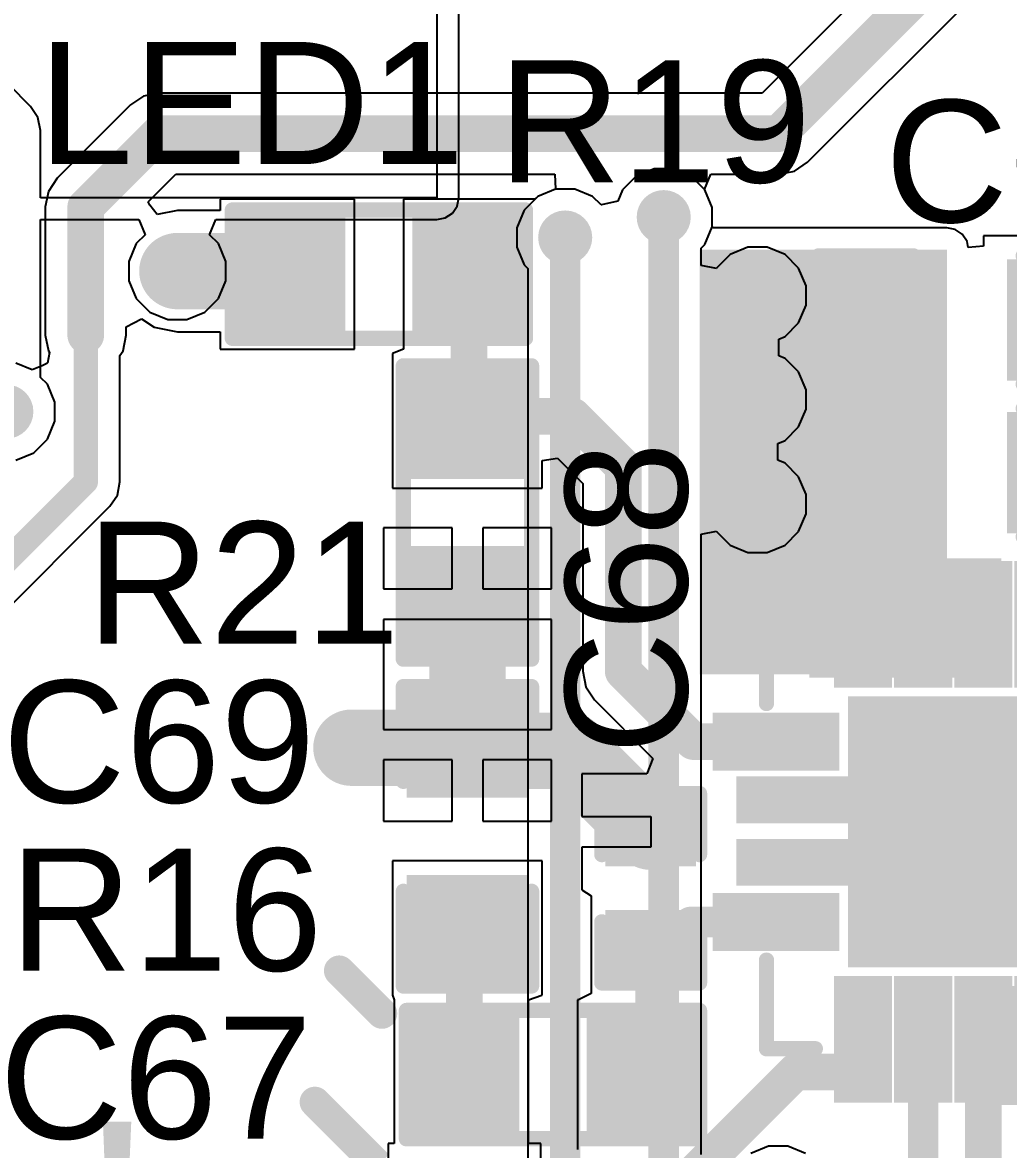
# Model space of a CAD drawing. Header units: millimetres. Extents: x -5.5 to 48.8, y -1.4 to 42.1.
# Drawn here: x 31.78 to 39.98, y 25.41 to 34.78 of the extents above; entities that cross this region are included whole.
import ezdxf

# ---------------------------------------------------------------- set-up
doc = ezdxf.new("R2010")
doc.units = ezdxf.units.MM
for name, color, linetype in [('BottomLayer', 5, 'Continuous'), ('TopLayer', 1, 'Continuous'), ('TopOverlay', 2, 'Continuous'), ('TopPaste', 8, 'Continuous'), ('TopSolder', 216, 'Continuous'), ('ViaHoleLayer', 16, 'Continuous')]:
    doc.layers.add(name, color=color, linetype=linetype)
doc.styles.add('Arial', font='', dxfattribs={"height": 0.2})
doc.styles.get('Arial').set_extended_font_data('Arial')

# ---------------------------------------------------------------- blocks, each defined once
blk = doc.blocks.new('R___0603_15')
at = {"layer": 'TopLayer'}
for points in [[(-0.381, 0.4445), (-0.381, -0.4445), (-1.143, -0.4445), (-1.143, 0.4445)], [(1.143, 0.4445), (1.143, -0.4445), (0.381, -0.4445), (0.381, 0.4445)]]:
    blk.add_hatch(color=1, dxfattribs=at).paths.add_polyline_path(points)
at = {"layer": 'TopPaste'}
for points in [[(-0.381, 0.4445), (-0.381, -0.4445), (-1.143, -0.4445), (-1.143, 0.4445)], [(1.143, 0.4445), (1.143, -0.4445), (0.381, -0.4445), (0.381, 0.4445)]]:
    blk.add_hatch(color=8, dxfattribs=at).paths.add_polyline_path(points)
at = {"layer": 'TopSolder'}
for points in [[(-0.2794, 0.5461), (-0.2794, -0.5461), (-1.2446, -0.5461), (-1.2446, 0.5461)], [(1.2446, 0.5461), (1.2446, -0.5461), (0.2794, -0.5461), (0.2794, 0.5461)]]:
    blk.add_hatch(color=216, dxfattribs=at).paths.add_polyline_path(points)
at = {"layer": 'TopOverlay', "const_width": 0.127}
for points in [[(-1.2192, 0.5334), (1.2192, 0.5334)], [(-1.2192, 0.5334), (-1.2192, -0.5334)], [(1.2192, 0.5334), (1.2192, -0.5334)], [(-1.2192, -0.5334), (1.2192, -0.5334)]]:
    blk.add_lwpolyline(points, dxfattribs=at)
at = {"layer": 'TopOverlay', "const_width": 0.0635}
for points in [[(-1.25095, 0.5334, 1), (-1.18745, 0.5334, 1)], [(-1.25095, 0.5334, 1), (-1.18745, 0.5334, 1)], [(1.18745, 0.5334, 1), (1.25095, 0.5334, 1)], [(1.18745, 0.5334, 1), (1.25095, 0.5334, 1)], [(-1.25095, -0.5334, 1), (-1.18745, -0.5334, 1)], [(-1.25095, -0.5334, 1), (-1.18745, -0.5334, 1)], [(1.18745, -0.5334, 1), (1.25095, -0.5334, 1)], [(1.18745, -0.5334, 1), (1.25095, -0.5334, 1)]]:
    blk.add_lwpolyline(points, format="xyb", close=True, dxfattribs=at)
blk = doc.blocks.new('C___0603_16')
at = {"layer": 'TopLayer'}
for points in [[(-0.381, 0.4445), (-0.381, -0.4445), (-1.143, -0.4445), (-1.143, 0.4445)], [(1.143, 0.4445), (1.143, -0.4445), (0.381, -0.4445), (0.381, 0.4445)]]:
    blk.add_hatch(color=1, dxfattribs=at).paths.add_polyline_path(points)
at = {"layer": 'TopPaste'}
for points in [[(-0.381, 0.4445), (-0.381, -0.4445), (-1.143, -0.4445), (-1.143, 0.4445)], [(1.143, 0.4445), (1.143, -0.4445), (0.381, -0.4445), (0.381, 0.4445)]]:
    blk.add_hatch(color=8, dxfattribs=at).paths.add_polyline_path(points)
at = {"layer": 'TopSolder'}
for points in [[(-0.321, 0.5045), (-0.321, -0.5045), (-1.203, -0.5045), (-1.203, 0.5045)], [(1.203, 0.5045), (1.203, -0.5045), (0.321, -0.5045), (0.321, 0.5045)]]:
    blk.add_hatch(color=216, dxfattribs=at).paths.add_polyline_path(points)
at = {"layer": 'TopOverlay', "const_width": 0.127}
for points in [[(-0.4572, 0.5334), (-1.2446, 0.5334)], [(-1.2446, 0.5334), (-1.2446, -0.5334)], [(1.2446, 0.5334), (0.4572, 0.5334)], [(1.2446, 0.5334), (1.2446, -0.5334)], [(-0.4572, -0.5334), (-1.2446, -0.5334)], [(1.2446, -0.5334), (0.4572, -0.5334)]]:
    blk.add_lwpolyline(points, dxfattribs=at)
at = {"layer": 'TopOverlay', "const_width": 0.0635}
for points in [[(-1.2764, 0.5334, 1), (-1.2128, 0.5334, 1)], [(-1.2764, 0.5334, 1), (-1.2128, 0.5334, 1)], [(-0.4889, 0.5334, 1), (-0.4254, 0.5334, 1)], [(0.4254, 0.5334, 1), (0.4889, 0.5334, 1)], [(1.2128, 0.5334, 1), (1.2764, 0.5334, 1)], [(1.2128, 0.5334, 1), (1.2764, 0.5334, 1)], [(-1.2764, -0.5334, 1), (-1.2128, -0.5334, 1)], [(-1.2764, -0.5334, 1), (-1.2128, -0.5334, 1)], [(-0.4889, -0.5334, 1), (-0.4254, -0.5334, 1)], [(0.4254, -0.5334, 1), (0.4889, -0.5334, 1)], [(1.2128, -0.5334, 1), (1.2764, -0.5334, 1)], [(1.2128, -0.5334, 1), (1.2764, -0.5334, 1)]]:
    blk.add_lwpolyline(points, format="xyb", close=True, dxfattribs=at)
blk = doc.blocks.new('C___0603_17')
at = {"layer": 'TopLayer'}
for points in [[(-0.381, 0.4445), (-0.381, -0.4445), (-1.143, -0.4445), (-1.143, 0.4445)], [(1.143, 0.4445), (1.143, -0.4445), (0.381, -0.4445), (0.381, 0.4445)]]:
    blk.add_hatch(color=1, dxfattribs=at).paths.add_polyline_path(points)
at = {"layer": 'TopPaste'}
for points in [[(-0.381, 0.4445), (-0.381, -0.4445), (-1.143, -0.4445), (-1.143, 0.4445)], [(1.143, 0.4445), (1.143, -0.4445), (0.381, -0.4445), (0.381, 0.4445)]]:
    blk.add_hatch(color=8, dxfattribs=at).paths.add_polyline_path(points)
at = {"layer": 'TopSolder'}
for points in [[(-0.321, 0.5045), (-0.321, -0.5045), (-1.203, -0.5045), (-1.203, 0.5045)], [(1.203, 0.5045), (1.203, -0.5045), (0.321, -0.5045), (0.321, 0.5045)]]:
    blk.add_hatch(color=216, dxfattribs=at).paths.add_polyline_path(points)
at = {"layer": 'TopOverlay', "const_width": 0.127}
for points in [[(-0.4572, 0.5334), (-1.2446, 0.5334)], [(-1.2446, -0.5334), (-1.2446, 0.5334)], [(1.2446, 0.5334), (0.4572, 0.5334)], [(1.2446, -0.5334), (1.2446, 0.5334)], [(-0.4572, -0.5334), (-1.2446, -0.5334)], [(1.2446, -0.5334), (0.4572, -0.5334)]]:
    blk.add_lwpolyline(points, dxfattribs=at)
at = {"layer": 'TopOverlay', "const_width": 0.0635}
for points in [[(-1.2764, 0.5334, 1), (-1.2128, 0.5334, 1)], [(-1.2764, 0.5334, 1), (-1.2128, 0.5334, 1)], [(-0.4889, 0.5334, 1), (-0.4254, 0.5334, 1)], [(0.4254, 0.5334, 1), (0.4889, 0.5334, 1)], [(1.2128, 0.5334, 1), (1.2764, 0.5334, 1)], [(1.2128, 0.5334, 1), (1.2764, 0.5334, 1)], [(-1.2764, -0.5334, 1), (-1.2128, -0.5334, 1)], [(-1.2764, -0.5334, 1), (-1.2128, -0.5334, 1)], [(-0.4889, -0.5334, 1), (-0.4254, -0.5334, 1)], [(0.4254, -0.5334, 1), (0.4889, -0.5334, 1)], [(1.2128, -0.5334, 1), (1.2764, -0.5334, 1)], [(1.2128, -0.5334, 1), (1.2764, -0.5334, 1)]]:
    blk.add_lwpolyline(points, format="xyb", close=True, dxfattribs=at)
blk = doc.blocks.new('14_VQFN__3_5X3_5___24')
at = {"layer": 'TopLayer'}
for points in [[(-0.89, 1.3), (-0.89, 2.15), (-0.61, 2.15), (-0.61, 1.3)], [(0.61, 1.3), (0.61, 2.15), (0.89, 2.15), (0.89, 1.3)], [(-0.1268, 2), (-0.1268, 1), (-0.4068, 1), (-0.4068, 2)], [(0.3939, 1.9986), (0.3939, 0.9986), (0.1139, 0.9986), (0.1139, 1.9986)], [(-2.15, 0.86), (-2.15, 1.14), (-1.3, 1.14), (-1.3, 0.86)], [(1.3, 0.86), (1.3, 1.14), (2.15, 1.14), (2.15, 0.86)], [(-1.025, -1.025), (-1.025, 1.025), (1.025, 1.025), (1.025, -1.025)], [(-2.15, 0.36), (-2.15, 0.64), (-1.3, 0.64), (-1.3, 0.36)], [(1.3, 0.36), (1.3, 0.64), (2.15, 0.64), (2.15, 0.36)], [(-2.15, -0.14), (-2.15, 0.14), (-1.3, 0.14), (-1.3, -0.14)], [(1.3, -0.14), (1.3, 0.14), (2.15, 0.14), (2.15, -0.14)], [(-2.15, -0.64), (-2.15, -0.36), (-1.3, -0.36), (-1.3, -0.64)], [(1.3, -0.64), (1.3, -0.36), (2.15, -0.36), (2.15, -0.64)], [(-2.15, -1.14), (-2.15, -0.86), (-1.3, -0.86), (-1.3, -1.14)], [(1.3, -1.14), (1.3, -0.86), (2.15, -0.86), (2.15, -1.14)], [(-0.4068, -2), (-0.4068, -1), (-0.1268, -1), (-0.1268, -2)], [(0.114, -1.9986), (0.114, -0.9986), (0.394, -0.9986), (0.394, -1.9986)], [(-0.89, -2.15), (-0.89, -1.3), (-0.61, -1.3), (-0.61, -2.15)], [(0.61, -2.15), (0.61, -1.3), (0.89, -1.3), (0.89, -2.15)]]:
    blk.add_hatch(color=1, dxfattribs=at).paths.add_polyline_path(points)
at = {"layer": 'TopPaste'}
for points in [[(-0.89, 1.3), (-0.89, 2.15), (-0.61, 2.15), (-0.61, 1.3)], [(0.61, 1.3), (0.61, 2.15), (0.89, 2.15), (0.89, 1.3)], [(-0.1268, 2), (-0.1268, 1), (-0.4068, 1), (-0.4068, 2)], [(0.3939, 1.9986), (0.3939, 0.9986), (0.1139, 0.9986), (0.1139, 1.9986)], [(-2.15, 0.86), (-2.15, 1.14), (-1.3, 1.14), (-1.3, 0.86)], [(1.3, 0.86), (1.3, 1.14), (2.15, 1.14), (2.15, 0.86)], [(-1.025, -1.025), (-1.025, 1.025), (1.025, 1.025), (1.025, -1.025)], [(-2.15, 0.36), (-2.15, 0.64), (-1.3, 0.64), (-1.3, 0.36)], [(1.3, 0.36), (1.3, 0.64), (2.15, 0.64), (2.15, 0.36)], [(-2.15, -0.14), (-2.15, 0.14), (-1.3, 0.14), (-1.3, -0.14)], [(1.3, -0.14), (1.3, 0.14), (2.15, 0.14), (2.15, -0.14)], [(-2.15, -0.64), (-2.15, -0.36), (-1.3, -0.36), (-1.3, -0.64)], [(1.3, -0.64), (1.3, -0.36), (2.15, -0.36), (2.15, -0.64)], [(-2.15, -1.14), (-2.15, -0.86), (-1.3, -0.86), (-1.3, -1.14)], [(1.3, -1.14), (1.3, -0.86), (2.15, -0.86), (2.15, -1.14)], [(-0.4068, -2), (-0.4068, -1), (-0.1268, -1), (-0.1268, -2)], [(0.114, -1.9986), (0.114, -0.9986), (0.394, -0.9986), (0.394, -1.9986)], [(-0.89, -2.15), (-0.89, -1.3), (-0.61, -1.3), (-0.61, -2.15)], [(0.61, -2.15), (0.61, -1.3), (0.89, -1.3), (0.89, -2.15)]]:
    blk.add_hatch(color=8, dxfattribs=at).paths.add_polyline_path(points)
at = {"layer": 'TopSolder'}
for points in [[(-0.9916, 1.1984), (-0.9916, 2.2516), (-0.5084, 2.2516), (-0.5084, 1.1984)], [(0.5084, 1.1984), (0.5084, 2.2516), (0.9916, 2.2516), (0.9916, 1.1984)], [(-0.0718, 2.055), (-0.0718, 0.945), (-0.4618, 0.945), (-0.4618, 2.055)], [(0.4489, 2.0536), (0.4489, 0.9436), (0.0589, 0.9436), (0.0589, 2.0536)], [(-2.2516, 0.7584), (-2.2516, 1.2416), (-1.1984, 1.2416), (-1.1984, 0.7584)], [(1.1984, 0.7584), (1.1984, 1.2416), (2.2516, 1.2416), (2.2516, 0.7584)], [(-1.1266, -1.1266), (-1.1266, 1.1266), (1.1266, 1.1266), (1.1266, -1.1266)], [(-2.2516, 0.2584), (-2.2516, 0.7416), (-1.1984, 0.7416), (-1.1984, 0.2584)], [(1.1984, 0.2584), (1.1984, 0.7416), (2.2516, 0.7416), (2.2516, 0.2584)], [(-2.2516, -0.2416), (-2.2516, 0.2416), (-1.1984, 0.2416), (-1.1984, -0.2416)], [(1.1984, -0.2416), (1.1984, 0.2416), (2.2516, 0.2416), (2.2516, -0.2416)], [(-2.2516, -0.7416), (-2.2516, -0.2584), (-1.1984, -0.2584), (-1.1984, -0.7416)], [(1.1984, -0.7416), (1.1984, -0.2584), (2.2516, -0.2584), (2.2516, -0.7416)], [(-2.2516, -1.2416), (-2.2516, -0.7584), (-1.1984, -0.7584), (-1.1984, -1.2416)], [(1.1984, -1.2416), (1.1984, -0.7584), (2.2516, -0.7584), (2.2516, -1.2416)], [(-0.4618, -2.055), (-0.4618, -0.945), (-0.0718, -0.945), (-0.0718, -2.055)], [(0.059, -2.0536), (0.059, -0.9436), (0.449, -0.9436), (0.449, -2.0536)], [(-0.9916, -2.2516), (-0.9916, -1.1984), (-0.5084, -1.1984), (-0.5084, -2.2516)], [(0.5084, -2.2516), (0.5084, -1.1984), (0.9916, -1.1984), (0.9916, -2.2516)]]:
    blk.add_hatch(color=216, dxfattribs=at).paths.add_polyline_path(points)
at = {"layer": 'TopOverlay', "const_width": 0.127}
for points in [[(-1.0922, 2.1336), (-1.2192, 2.2606)], [(-1.2192, 2.0066), (-1.2192, 2.2606)], [(-1.2192, 2.0066), (-1.0922, 2.1336)], [(-1.0668, 1.8034), (-1.8034, 1.8034)], [(-1.8034, 1.397), (-1.8034, 1.8034)], [(1.8034, 1.8034), (1.0668, 1.8034)], [(1.8034, 1.397), (1.8034, 1.8034)], [(-1.8034, -1.8034), (-1.8034, -1.397)], [(1.8034, -1.8034), (1.8034, -1.397)], [(-1.0668, -1.8034), (-1.8034, -1.8034)], [(1.8034, -1.8034), (1.0668, -1.8034)]]:
    blk.add_lwpolyline(points, dxfattribs=at)
at = {"layer": 'TopOverlay', "const_width": 0.0635}
for points in [[(-1.251, 2.2606, 1), (-1.1874, 2.2606, 1)], [(-1.251, 2.2606, 1), (-1.1874, 2.2606, 1)], [(-1.124, 2.1336, 1), (-1.0604, 2.1336, 1)], [(-1.124, 2.1336, 1), (-1.0604, 2.1336, 1)], [(-1.251, 2.0066, 1), (-1.1874, 2.0066, 1)], [(-1.251, 2.0066, 1), (-1.1874, 2.0066, 1)], [(-1.8352, 1.8034, 1), (-1.7716, 1.8034, 1)], [(-1.8352, 1.8034, 1), (-1.7716, 1.8034, 1)], [(-1.0985, 1.8034, 1), (-1.0351, 1.8034, 1)], [(1.0351, 1.8034, 1), (1.0986, 1.8034, 1)], [(1.7717, 1.8034, 1), (1.8352, 1.8034, 1)], [(1.7717, 1.8034, 1), (1.8352, 1.8034, 1)], [(-1.8352, 1.397, 1), (-1.7716, 1.397, 1)], [(1.7717, 1.397, 1), (1.8352, 1.397, 1)], [(-1.8352, -1.397, 1), (-1.7716, -1.397, 1)], [(1.7717, -1.397, 1), (1.8352, -1.397, 1)], [(-1.8352, -1.8034, 1), (-1.7716, -1.8034, 1)], [(-1.8352, -1.8034, 1), (-1.7716, -1.8034, 1)], [(-1.0985, -1.8034, 1), (-1.0351, -1.8034, 1)], [(1.0351, -1.8034, 1), (1.0986, -1.8034, 1)], [(1.7717, -1.8034, 1), (1.8352, -1.8034, 1)], [(1.7717, -1.8034, 1), (1.8352, -1.8034, 1)]]:
    blk.add_lwpolyline(points, format="xyb", close=True, dxfattribs=at)
blk = doc.blocks.new('R___0603_43')
at = {"layer": 'TopLayer'}
for points in [[(-0.381, 0.4445), (-0.381, -0.4445), (-1.143, -0.4445), (-1.143, 0.4445)], [(1.143, 0.4445), (1.143, -0.4445), (0.381, -0.4445), (0.381, 0.4445)]]:
    blk.add_hatch(color=1, dxfattribs=at).paths.add_polyline_path(points)
at = {"layer": 'TopPaste'}
for points in [[(-0.381, 0.4445), (-0.381, -0.4445), (-1.143, -0.4445), (-1.143, 0.4445)], [(1.143, 0.4445), (1.143, -0.4445), (0.381, -0.4445), (0.381, 0.4445)]]:
    blk.add_hatch(color=8, dxfattribs=at).paths.add_polyline_path(points)
at = {"layer": 'TopSolder'}
for points in [[(-0.2794, 0.5461), (-0.2794, -0.5461), (-1.2446, -0.5461), (-1.2446, 0.5461)], [(1.2446, 0.5461), (1.2446, -0.5461), (0.2794, -0.5461), (0.2794, 0.5461)]]:
    blk.add_hatch(color=216, dxfattribs=at).paths.add_polyline_path(points)
at = {"layer": 'TopOverlay', "const_width": 0.127}
for points in [[(-1.2192, 0.5334), (1.2192, 0.5334)], [(-1.2192, -0.5334), (-1.2192, 0.5334)], [(1.2192, -0.5334), (1.2192, 0.5334)], [(-1.2192, -0.5334), (1.2192, -0.5334)]]:
    blk.add_lwpolyline(points, dxfattribs=at)
at = {"layer": 'TopOverlay', "const_width": 0.0635}
for points in [[(-1.25095, 0.5334, 1), (-1.18745, 0.5334, 1)], [(-1.25095, 0.5334, 1), (-1.18745, 0.5334, 1)], [(1.18745, 0.5334, 1), (1.25095, 0.5334, 1)], [(1.18745, 0.5334, 1), (1.25095, 0.5334, 1)], [(-1.25095, -0.5334, 1), (-1.18745, -0.5334, 1)], [(-1.25095, -0.5334, 1), (-1.18745, -0.5334, 1)], [(1.18745, -0.5334, 1), (1.25095, -0.5334, 1)], [(1.18745, -0.5334, 1), (1.25095, -0.5334, 1)]]:
    blk.add_lwpolyline(points, format="xyb", close=True, dxfattribs=at)
blk = doc.blocks.new('R___0603_44')
at = {"layer": 'TopLayer'}
for points in [[(-0.381, 0.4445), (-0.381, -0.4445), (-1.143, -0.4445), (-1.143, 0.4445)], [(1.143, 0.4445), (1.143, -0.4445), (0.381, -0.4445), (0.381, 0.4445)]]:
    blk.add_hatch(color=1, dxfattribs=at).paths.add_polyline_path(points)
at = {"layer": 'TopPaste'}
for points in [[(-0.381, 0.4445), (-0.381, -0.4445), (-1.143, -0.4445), (-1.143, 0.4445)], [(1.143, 0.4445), (1.143, -0.4445), (0.381, -0.4445), (0.381, 0.4445)]]:
    blk.add_hatch(color=8, dxfattribs=at).paths.add_polyline_path(points)
at = {"layer": 'TopSolder'}
for points in [[(-0.2794, 0.5461), (-0.2794, -0.5461), (-1.2446, -0.5461), (-1.2446, 0.5461)], [(1.2446, 0.5461), (1.2446, -0.5461), (0.2794, -0.5461), (0.2794, 0.5461)]]:
    blk.add_hatch(color=216, dxfattribs=at).paths.add_polyline_path(points)
at = {"layer": 'TopOverlay', "const_width": 0.127}
for points in [[(-1.2192, 0.5334), (-1.2192, -0.5334)], [(1.2192, 0.5334), (-1.2192, 0.5334)], [(1.2192, 0.5334), (1.2192, -0.5334)], [(1.2192, -0.5334), (-1.2192, -0.5334)]]:
    blk.add_lwpolyline(points, dxfattribs=at)
at = {"layer": 'TopOverlay', "const_width": 0.0635}
for points in [[(-1.25095, 0.5334, 1), (-1.18745, 0.5334, 1)], [(-1.25095, 0.5334, 1), (-1.18745, 0.5334, 1)], [(1.18745, 0.5334, 1), (1.25095, 0.5334, 1)], [(1.18745, 0.5334, 1), (1.25095, 0.5334, 1)], [(-1.25095, -0.5334, 1), (-1.18745, -0.5334, 1)], [(-1.25095, -0.5334, 1), (-1.18745, -0.5334, 1)], [(1.18745, -0.5334, 1), (1.25095, -0.5334, 1)], [(1.18745, -0.5334, 1), (1.25095, -0.5334, 1)]]:
    blk.add_lwpolyline(points, format="xyb", close=True, dxfattribs=at)
blk = doc.blocks.new('C___0402_69')
at = {"layer": 'TopLayer'}
for points in [[(-0.6985, -0.3175), (-0.6985, 0.3175), (-0.2413, 0.3175), (-0.2413, -0.3175)], [(0.2413, -0.3175), (0.2413, 0.3175), (0.6985, 0.3175), (0.6985, -0.3175)]]:
    blk.add_hatch(color=1, dxfattribs=at).paths.add_polyline_path(points)
at = {"layer": 'TopPaste'}
for points in [[(-0.6985, -0.3175), (-0.6985, 0.3175), (-0.2413, 0.3175), (-0.2413, -0.3175)], [(0.2413, -0.3175), (0.2413, 0.3175), (0.6985, 0.3175), (0.6985, -0.3175)]]:
    blk.add_hatch(color=8, dxfattribs=at).paths.add_polyline_path(points)
at = {"layer": 'TopSolder'}
for points in [[(-0.7585, -0.3775), (-0.7585, 0.3775), (-0.1813, 0.3775), (-0.1813, -0.3775)], [(0.1813, -0.3775), (0.1813, 0.3775), (0.7585, 0.3775), (0.7585, -0.3775)]]:
    blk.add_hatch(color=216, dxfattribs=at).paths.add_polyline_path(points)
at = {"layer": 'TopOverlay', "const_width": 0.127}
for points in [[(-0.7874, -0.4064), (-0.7874, 0.4064)], [(-0.2794, 0.4064), (-0.7874, 0.4064)], [(0.7874, 0.4064), (0.2794, 0.4064)], [(0.7874, -0.4064), (0.7874, 0.4064)], [(-0.2794, -0.4064), (-0.7874, -0.4064)], [(0.7874, -0.4064), (0.2794, -0.4064)]]:
    blk.add_lwpolyline(points, dxfattribs=at)
at = {"layer": 'TopOverlay', "const_width": 0.0635}
for points in [[(-0.8191, 0.4064, 1), (-0.7556, 0.4064, 1)], [(-0.8191, 0.4064, 1), (-0.7556, 0.4064, 1)], [(-0.3111, 0.4064, 1), (-0.2477, 0.4064, 1)], [(0.2477, 0.4064, 1), (0.3111, 0.4064, 1)], [(0.7556, 0.4064, 1), (0.8191, 0.4064, 1)], [(0.7556, 0.4064, 1), (0.8191, 0.4064, 1)], [(-0.8191, -0.4064, 1), (-0.7556, -0.4064, 1)], [(-0.8191, -0.4064, 1), (-0.7556, -0.4064, 1)], [(-0.3111, -0.4064, 1), (-0.2477, -0.4064, 1)], [(0.2477, -0.4064, 1), (0.3111, -0.4064, 1)], [(0.7556, -0.4064, 1), (0.8191, -0.4064, 1)], [(0.7556, -0.4064, 1), (0.8191, -0.4064, 1)]]:
    blk.add_lwpolyline(points, format="xyb", close=True, dxfattribs=at)
blk = doc.blocks.new('C___0603_72')
at = {"layer": 'TopLayer'}
for points in [[(-0.381, 0.4445), (-0.381, -0.4445), (-1.143, -0.4445), (-1.143, 0.4445)], [(1.143, 0.4445), (1.143, -0.4445), (0.381, -0.4445), (0.381, 0.4445)]]:
    blk.add_hatch(color=1, dxfattribs=at).paths.add_polyline_path(points)
at = {"layer": 'TopPaste'}
for points in [[(-0.381, 0.4445), (-0.381, -0.4445), (-1.143, -0.4445), (-1.143, 0.4445)], [(1.143, 0.4445), (1.143, -0.4445), (0.381, -0.4445), (0.381, 0.4445)]]:
    blk.add_hatch(color=8, dxfattribs=at).paths.add_polyline_path(points)
at = {"layer": 'TopSolder'}
for points in [[(-0.321, 0.5045), (-0.321, -0.5045), (-1.203, -0.5045), (-1.203, 0.5045)], [(1.203, 0.5045), (1.203, -0.5045), (0.321, -0.5045), (0.321, 0.5045)]]:
    blk.add_hatch(color=216, dxfattribs=at).paths.add_polyline_path(points)
at = {"layer": 'TopOverlay', "const_width": 0.127}
for points in [[(-0.4572, 0.5334), (-1.2446, 0.5334)], [(-1.2446, 0.5334), (-1.2446, -0.5334)], [(1.2446, 0.5334), (0.4572, 0.5334)], [(1.2446, 0.5334), (1.2446, -0.5334)], [(-0.4572, -0.5334), (-1.2446, -0.5334)], [(1.2446, -0.5334), (0.4572, -0.5334)]]:
    blk.add_lwpolyline(points, dxfattribs=at)
at = {"layer": 'TopOverlay', "const_width": 0.0635}
for points in [[(-1.2764, 0.5334, 1), (-1.2128, 0.5334, 1)], [(-1.2764, 0.5334, 1), (-1.2128, 0.5334, 1)], [(-0.4889, 0.5334, 1), (-0.4254, 0.5334, 1)], [(0.4254, 0.5334, 1), (0.4889, 0.5334, 1)], [(1.2128, 0.5334, 1), (1.2764, 0.5334, 1)], [(1.2128, 0.5334, 1), (1.2764, 0.5334, 1)], [(-1.2764, -0.5334, 1), (-1.2128, -0.5334, 1)], [(-1.2764, -0.5334, 1), (-1.2128, -0.5334, 1)], [(-0.4889, -0.5334, 1), (-0.4254, -0.5334, 1)], [(0.4254, -0.5334, 1), (0.4889, -0.5334, 1)], [(1.2128, -0.5334, 1), (1.2764, -0.5334, 1)], [(1.2128, -0.5334, 1), (1.2764, -0.5334, 1)]]:
    blk.add_lwpolyline(points, format="xyb", close=True, dxfattribs=at)

msp = doc.modelspace()

# ---------------------------------------------------------------- hatches: boundary and pattern name
at = {"layer": 'BottomLayer'}
h = msp.add_hatch(color=5, dxfattribs=at)
edge = h.paths.add_edge_path()
edge.add_arc((37.1162, 33.164), 0.225, 0, 360)
h = msp.add_hatch(color=5, dxfattribs=at)
edge = h.paths.add_edge_path()
edge.add_arc((36.2966, 32.9946), 0.225, 0, 360)
h = msp.add_hatch(color=5, dxfattribs=at)
edge = h.paths.add_edge_path()
edge.add_arc((33.0708, 32.7152), 0.225, 0, 360)
h = msp.add_hatch(color=5, dxfattribs=at)
edge = h.paths.add_edge_path()
edge.add_arc((37.8968, 32.512), 0.225, 0, 360)
h = msp.add_hatch(color=5, dxfattribs=at)
edge = h.paths.add_edge_path()
edge.add_arc((37.8968, 31.6484), 0.225, 0, 360)
h = msp.add_hatch(color=5, dxfattribs=at)
edge = h.paths.add_edge_path()
edge.add_arc((31.6484, 31.5468), 0.225, 0, 360)
h = msp.add_hatch(color=5, dxfattribs=at)
edge = h.paths.add_edge_path()
edge.add_arc((37.8968, 30.778), 0.225, 0, 360)
h = msp.add_hatch(color=5, dxfattribs=at)
edge = h.paths.add_edge_path()
edge.add_arc((34.5186, 28.7528), 0.225, 0, 360)
h = msp.add_hatch(color=5, dxfattribs=at)
edge = h.paths.add_edge_path()
edge.add_arc((39.3192, 28.7528), 0.225, 0, 360)
h = msp.add_hatch(color=5, dxfattribs=at)
edge = h.paths.add_edge_path()
edge.add_arc((39.3192, 27.5082), 0.225, 0, 360)
at = {"layer": 'TopLayer'}
h = msp.add_hatch(color=1, dxfattribs=at)
edge = h.paths.add_edge_path()
edge.add_arc((37.1162, 33.164), 0.225, 0, 360)
h = msp.add_hatch(color=1, dxfattribs=at)
edge = h.paths.add_edge_path()
edge.add_arc((36.2966, 32.9946), 0.225, 0, 360)
h = msp.add_hatch(color=1, dxfattribs=at)
edge = h.paths.add_edge_path()
edge.add_arc((33.0708, 32.7152), 0.225, 0, 360)
for points in [[(37.4142, 29.3624), (39.4716, 29.3624), (39.4716, 32.893), (37.4142, 32.893)], [(39.9244, 30.3262), (38.3286, 30.3262), (38.3286, 29.3356), (39.9244, 29.3356)], [(39.624, 25.781), (40.4012, 25.781), (40.4012, 26.7716), (39.624, 26.7716)]]:
    msp.add_hatch(color=1, dxfattribs=at).paths.add_polyline_path(points)
h = msp.add_hatch(color=1, dxfattribs=at)
edge = h.paths.add_edge_path()
edge.add_arc((37.8968, 32.512), 0.225, 0, 360)
h = msp.add_hatch(color=1, dxfattribs=at)
edge = h.paths.add_edge_path()
edge.add_arc((37.8968, 31.6484), 0.225, 0, 360)
h = msp.add_hatch(color=1, dxfattribs=at)
edge = h.paths.add_edge_path()
edge.add_arc((31.6484, 31.5468), 0.225, 0, 360)
h = msp.add_hatch(color=1, dxfattribs=at)
edge = h.paths.add_edge_path()
edge.add_arc((37.8968, 30.778), 0.225, 0, 360)
h = msp.add_hatch(color=1, dxfattribs=at)
edge = h.paths.add_edge_path()
edge.add_arc((34.5186, 28.7528), 0.225, 0, 360)
h = msp.add_hatch(color=1, dxfattribs=at)
edge = h.paths.add_edge_path()
edge.add_arc((39.3192, 28.7528), 0.225, 0, 360)
h = msp.add_hatch(color=1, dxfattribs=at)
edge = h.paths.add_edge_path()
edge.add_arc((39.3192, 27.5082), 0.225, 0, 360)
at = {"layer": 'ViaHoleLayer'}
h = msp.add_hatch(color=16, dxfattribs=at)
edge = h.paths.add_edge_path()
edge.add_arc((37.1162, 33.164), 0.1, 0, 360)
h = msp.add_hatch(color=16, dxfattribs=at)
edge = h.paths.add_edge_path()
edge.add_arc((36.2966, 32.9946), 0.1, 0, 360)
h = msp.add_hatch(color=16, dxfattribs=at)
edge = h.paths.add_edge_path()
edge.add_arc((33.0708, 32.7152), 0.1, 0, 360)
h = msp.add_hatch(color=16, dxfattribs=at)
edge = h.paths.add_edge_path()
edge.add_arc((37.8968, 32.512), 0.1, 0, 360)
h = msp.add_hatch(color=16, dxfattribs=at)
edge = h.paths.add_edge_path()
edge.add_arc((37.8968, 31.6484), 0.1, 0, 360)
h = msp.add_hatch(color=16, dxfattribs=at)
edge = h.paths.add_edge_path()
edge.add_arc((37.8968, 30.778), 0.1, 0, 360)
h = msp.add_hatch(color=16, dxfattribs=at)
edge = h.paths.add_edge_path()
edge.add_arc((34.5186, 28.7528), 0.1, 0, 360)
h = msp.add_hatch(color=16, dxfattribs=at)
edge = h.paths.add_edge_path()
edge.add_arc((39.3192, 28.7528), 0.1, 0, 360)
h = msp.add_hatch(color=16, dxfattribs=at)
edge = h.paths.add_edge_path()
edge.add_arc((39.3192, 27.5082), 0.1, 0, 360)

# ---------------------------------------------------------------- linework, layer by layer
at = {"layer": 'BottomLayer'}
for p, q in [((35.2298, 37.1856), (35.2298, 33.3248)), ((35.4111, 33.3248), (35.4111, 37.1856)), ((31.8498, 34.085), (31.672, 34.2628)), ((31.9116, 33.9926), (31.8498, 34.085)), ((31.8498, 34.085), (31.8498, 34.085)), ((31.9333, 33.8836), (31.9116, 33.9926)), ((31.9333, 33.3248), (31.9333, 33.8836)), ((31.9333, 33.8836), (31.9333, 33.8836)), ((37.036, 33.5668), (36.888, 33.5054)), ((37.1963, 33.5668), (37.036, 33.5668)), ((37.3443, 33.5054), (37.1963, 33.5668)), ((36.888, 33.5054), (36.7747, 33.3921)), ((37.4576, 33.3921), (37.3443, 33.5054)), ((36.2165, 33.3974), (36.0684, 33.3361)), ((36.3767, 33.3974), (36.2165, 33.3974)), ((36.5248, 33.3361), (36.3767, 33.3974)), ((36.7747, 33.3921), (36.7348, 33.2959)), ((37.5189, 33.2441), (37.4576, 33.3921)), ((35.2298, 33.3248), (31.9333, 33.3248)), ((35.3973, 33.2554), (35.4111, 33.3248)), ((36.0684, 33.3361), (35.9551, 33.2228)), ((36.5953, 33.2656), (36.5248, 33.3361)), ((36.5975, 33.2652), (36.5953, 33.2656)), ((36.7348, 33.2959), (36.5975, 33.2652)), ((35.2992, 33.1573), (35.358, 33.1966)), ((35.358, 33.1966), (35.3973, 33.2554)), ((35.9551, 33.2228), (35.8938, 33.0747)), ((37.5189, 33.0838), (37.5189, 33.2441)), ((31.9333, 31.8316), (31.9333, 33.1435)), ((31.9333, 33.1435), (32.7499, 33.1435)), ((32.7499, 33.1435), (32.8025, 33.0165)), ((33.3391, 33.0165), (33.3917, 33.1435)), ((33.3917, 33.1435), (35.2298, 33.1435)), ((35.2298, 33.1435), (35.2992, 33.1573)), ((35.8938, 33.0747), (35.8938, 32.9145)), ((37.4576, 32.9358), (37.5189, 33.0838)), ((32.8025, 33.0165), (32.7293, 32.9434)), ((33.4123, 32.9434), (33.3391, 33.0165)), ((32.7293, 32.9434), (32.668, 32.7953)), ((33.4736, 32.7953), (33.4123, 32.9434)), ((35.8938, 32.9145), (35.9551, 32.7664)), ((37.4269, 32.9051), (37.4576, 32.9358)), ((37.4269, 32.762), (37.4269, 32.9051)), ((37.8167, 32.9148), (37.6686, 32.8535)), ((37.9769, 32.9148), (37.8167, 32.9148)), ((38.125, 32.8535), (37.9769, 32.9148)), ((32.668, 32.7953), (32.668, 32.6351)), ((33.4736, 32.6351), (33.4736, 32.7953)), ((37.6686, 32.8535), (37.5553, 32.7402)), ((38.2383, 32.7402), (38.125, 32.8535)), ((35.9551, 32.7664), (35.9858, 32.7357)), ((35.9858, 32.7357), (35.9858, 25.146)), ((37.5539, 32.7368), (37.4269, 32.762)), ((37.5553, 32.7402), (37.5539, 32.7368)), ((38.2996, 32.5921), (38.2383, 32.7402)), ((32.668, 32.6351), (32.7293, 32.487)), ((33.4123, 32.487), (33.4736, 32.6351)), ((38.2996, 32.4319), (38.2996, 32.5921)), ((32.7293, 32.487), (32.8426, 32.3737)), ((33.299, 32.3737), (33.4123, 32.487)), ((38.2383, 32.2838), (38.2996, 32.4319)), ((32.8426, 32.3737), (32.9907, 32.3124)), ((33.1509, 32.3124), (33.299, 32.3737)), ((32.9907, 32.3124), (33.1509, 32.3124)), ((38.125, 32.1705), (38.2383, 32.2838)), ((38.0728, 32.1489), (38.125, 32.1705)), ((38.0728, 32.0115), (38.0728, 32.1489)), ((38.125, 31.9899), (38.0728, 32.0115)), ((38.2383, 31.8766), (38.125, 31.9899)), ((38.2996, 31.7285), (38.2383, 31.8766)), ((31.9899, 31.775), (31.9333, 31.8316)), ((32.0512, 31.6269), (31.9899, 31.775)), ((38.2996, 31.5683), (38.2996, 31.7285)), ((32.0512, 31.4667), (32.0512, 31.6269)), ((38.2383, 31.4202), (38.2996, 31.5683)), ((31.9899, 31.3186), (32.0512, 31.4667)), ((38.125, 31.3069), (38.2383, 31.4202)), ((31.8766, 31.2053), (31.9899, 31.3186)), ((38.0646, 31.2819), (38.125, 31.3069)), ((31.7285, 31.144), (31.8766, 31.2053)), ((38.0646, 31.1445), (38.0646, 31.2819)), ((38.125, 31.1195), (38.0646, 31.1445)), ((38.2383, 31.0062), (38.125, 31.1195)), ((38.2996, 30.8581), (38.2383, 31.0062)), ((38.2996, 30.6979), (38.2996, 30.8581)), ((38.2383, 30.5498), (38.2996, 30.6979)), ((37.4269, 30.528), (37.5539, 30.5532)), ((37.5539, 30.5532), (37.5553, 30.5498)), ((37.5553, 30.5498), (37.6686, 30.4365)), ((38.125, 30.4365), (38.2383, 30.5498)), ((37.4269, 25.3696), (37.4269, 30.528)), ((37.6686, 30.4365), (37.8167, 30.3752)), ((37.8167, 30.3752), (37.9769, 30.3752)), ((37.9769, 30.3752), (38.125, 30.4365)), ((37.9877, 25.4412), (37.8396, 25.3799)), ((38.1479, 25.4412), (37.9877, 25.4412)), ((38.296, 25.3799), (38.1479, 25.4412))]:
    msp.add_line(p, q, dxfattribs=at)
at = {"layer": 'BottomLayer', "const_width": 0.254}
for points in [[(37.1162, 25.2408), (37.1162, 33.164)], [(36.2966, 25.146), (36.2966, 32.9946)]]:
    msp.add_lwpolyline(points, dxfattribs=at)
at = {"layer": 'BottomLayer', "const_width": 0.127}
for points in [[(37.0527, 33.164, 1), (37.1797, 33.164, 1)], [(36.2331, 32.9946, 1), (36.3601, 32.9946, 1)]]:
    msp.add_lwpolyline(points, format="xyb", close=True, dxfattribs=at)
at = {"layer": 'TopLayer'}
for p, q in [((39.251, 35.5108), (37.9351, 34.1949)), ((38.3127, 33.6201), (39.8258, 35.1332)), ((32.7896, 34.1692), (32.6803, 34.0963)), ((32.9184, 34.1949), (32.7896, 34.1692)), ((37.9351, 34.1949), (32.9184, 34.1949)), ((32.6803, 34.0963), (32.0707, 33.4867)), ((38.0746, 33.5215), (38.2034, 33.5472)), ((38.2034, 33.5472), (38.3127, 33.6201)), ((32.0707, 33.4867), (31.9978, 33.3774)), ((32.8278, 33.2915), (33.0579, 33.5215)), ((33.0579, 33.5215), (36.2096, 33.5215)), ((36.2096, 33.5215), (36.2165, 33.3974)), ((37.4552, 33.3945), (37.5078, 33.5215)), ((37.5078, 33.5215), (38.0746, 33.5215)), ((31.9978, 33.3774), (31.9721, 33.2486)), ((36.2165, 33.3974), (36.0684, 33.3361)), ((37.4576, 33.3921), (37.4552, 33.3945)), ((37.5189, 33.2441), (37.4576, 33.3921)), ((32.8406, 33.2633), (32.8278, 33.2915)), ((32.9027, 33.1868), (32.8406, 33.2633)), ((34.544, 33.3121), (33.4264, 33.3121)), ((33.4264, 33.3121), (33.4264, 33.2202)), ((34.544, 32.0675), (34.544, 33.3121)), ((36.0445, 33.3121), (34.9504, 33.3121)), ((34.9504, 33.3121), (34.9504, 32.0675)), ((36.0684, 33.3361), (36.0445, 33.3121)), ((31.9721, 33.2486), (31.9721, 32.1818)), ((33.0708, 33.2202), (32.9027, 33.1868)), ((33.4264, 33.2202), (33.0708, 33.2202)), ((37.5189, 33.0838), (37.5189, 33.2441)), ((37.5253, 33.0743), (37.5189, 33.0838)), ((39.4716, 33.0743), (37.5253, 33.0743)), ((39.541, 33.0605), (39.4716, 33.0743)), ((39.5998, 33.0212), (39.541, 33.0605)), ((39.6391, 32.9624), (39.5998, 33.0212)), ((40.2844, 33.0073), (39.7764, 33.0073)), ((39.7764, 33.0073), (39.7764, 32.923)), ((39.6494, 32.9105), (39.6391, 32.9624)), ((39.7764, 32.923), (39.6494, 32.9105)), ((32.6455, 32.251), (32.7725, 32.3188)), ((32.6455, 32.1818), (32.6455, 32.251)), ((32.7725, 32.3188), (32.8775, 32.2486)), ((32.8775, 32.2486), (33.0708, 32.2102)), ((31.9721, 32.1818), (31.9978, 32.053)), ((32.6198, 32.053), (32.6455, 32.1818)), ((33.0708, 32.2102), (33.4264, 32.2102)), ((33.4264, 32.2102), (33.4264, 32.0675)), ((31.9978, 32.053), (32.0079, 32.0379)), ((32.5937, 32.0138), (32.6198, 32.053)), ((33.4264, 32.0675), (34.544, 32.0675)), ((34.9504, 32.0675), (34.8615, 32.0294)), ((31.8618, 31.8944), (31.7285, 31.9496)), ((31.9897, 31.9505), (31.9469, 31.9269)), ((32.0079, 32.0379), (31.9897, 31.9505)), ((32.5937, 30.9626), (32.5937, 32.0138)), ((34.8615, 32.0294), (34.8615, 30.9118)), ((31.9469, 31.9269), (31.8618, 31.8944)), ((36.1061, 31.142), (36.2331, 31.1596)), ((36.1061, 30.9118), (36.1061, 31.142)), ((36.2331, 31.1596), (36.4425, 30.9501)), ((32.572, 30.8536), (32.5937, 30.9626)), ((36.4425, 30.9501), (36.4425, 29.3878)), ((32.5102, 30.7612), (32.572, 30.8536)), ((34.8615, 30.9118), (36.1061, 30.9118)), ((31.3204, 29.5714), (32.5102, 30.7612)), ((32.5102, 30.7612), (32.5102, 30.7612)), ((35.3568, 30.5816), (34.7853, 30.5816)), ((34.7853, 30.5816), (34.7853, 30.0736)), ((35.3568, 30.0736), (35.3568, 30.5816)), ((36.1823, 30.5816), (35.6108, 30.5816)), ((35.6108, 30.5816), (35.6108, 30.0736)), ((36.1823, 30.0736), (36.1823, 30.5816)), ((34.7853, 30.0736), (35.3568, 30.0736)), ((35.6108, 30.0736), (36.1823, 30.0736)), ((36.1823, 29.8196), (34.7853, 29.8196)), ((34.7853, 29.8196), (34.7853, 29.3116)), ((36.1823, 29.3116), (36.1823, 29.8196)), ((36.4425, 29.3878), (36.4682, 29.259)), ((34.7853, 29.3116), (34.7853, 28.9052)), ((36.1823, 28.9052), (36.1823, 29.3116)), ((36.4682, 29.259), (36.5411, 29.1497)), ((36.5411, 29.1497), (37.027, 28.6639)), ((34.7853, 28.9052), (35.4838, 28.9052)), ((35.4838, 28.9052), (36.1823, 28.9052)), ((35.3568, 28.6512), (34.7853, 28.6512)), ((34.7853, 28.6512), (34.7853, 28.1432)), ((35.3568, 28.1432), (35.3568, 28.6512)), ((36.1823, 28.6512), (35.6108, 28.6512)), ((35.6108, 28.6512), (35.6108, 28.1432)), ((36.1823, 28.1432), (36.1823, 28.6512)), ((37.027, 28.6639), (36.9744, 28.5369)), ((36.9744, 28.5369), (36.4363, 28.5369)), ((36.4363, 28.5369), (36.4363, 28.1813)), ((34.7853, 28.1432), (35.3568, 28.1432)), ((35.6108, 28.1432), (36.1823, 28.1432)), ((36.4363, 28.1813), (37.0078, 28.1813)), ((37.0078, 28.1813), (37.0078, 27.9273)), ((37.0078, 27.9273), (36.4363, 27.9273)), ((36.4363, 27.9273), (36.4363, 27.5717)), ((36.1061, 27.813), (34.8615, 27.813)), ((34.8615, 27.813), (34.8615, 26.779)), ((36.1061, 26.6954), (36.1061, 27.813)), ((36.4363, 27.5717), (36.4363, 27.5717)), ((36.4363, 27.5717), (36.5125, 27.5209)), ((36.5125, 27.5209), (36.5125, 26.7081)), ((34.8615, 26.779), (34.8615, 26.6954)), ((36.5125, 26.7081), (36.4065, 26.6573)), ((34.8615, 26.6954), (34.8615, 26.6954)), ((34.8615, 26.6954), (34.8742, 26.6573)), ((34.8742, 26.6573), (34.8742, 26.6573)), ((34.8742, 26.6573), (34.8742, 25.4635)), ((35.9918, 26.6573), (36.103, 26.6954)), ((35.9918, 25.4635), (35.9918, 26.6573)), ((36.103, 26.6954), (36.1061, 26.6954)), ((36.4065, 26.6573), (36.3982, 26.6573)), ((36.3982, 26.6573), (36.3982, 25.4127)), ((34.8742, 25.4635), (34.8234, 25.4635)), ((34.8234, 25.4635), (34.8234, 24.892)), ((36.0934, 25.4635), (35.9918, 25.4635)), ((36.0934, 24.892), (36.0934, 25.4635))]:
    msp.add_line(p, q, dxfattribs=at)
for points, const_width in [([(38.0746, 33.8582), (39.5877, 35.3713)], 0.3048), ([(32.3088, 33.2486), (32.9184, 33.8582)], 0.3048), ([(32.9184, 33.8582), (38.0746, 33.8582)], 0.3048), ([(32.3088, 32.1818), (32.3088, 33.2486)], 0.3048), ([(33.0708, 32.7152), (33.9598, 32.7152)], 0.635), ([(33.9598, 32.7152), (33.9852, 32.6898)], 0.635), ([(35.4838, 32.7406), (35.4965, 32.7279)], 0.635), ([(35.4965, 31.5087), (35.4965, 32.7279)], 0.3048), ([(32.3088, 30.9626), (32.3088, 32.1818)], 0.2032), ([(35.4965, 31.5087), (36.3601, 31.5087)], 0.3048), ([(36.3601, 31.5087), (36.7792, 31.0896)], 0.3048), ([(36.7792, 29.3878), (36.7792, 31.0896)], 0.3048), ([(31.119, 29.7728), (32.3088, 30.9626)], 0.2032), ([(35.4838, 28.8417), (35.4838, 29.9466)], 0.635), ([(36.7792, 29.3878), (37.3634, 28.8036)], 0.3048), ([(35.4838, 28.8417), (35.5219, 28.8036)], 0.635), ([(34.5186, 28.7528), (35.4584, 28.7528)], 0.635), ([(35.4584, 28.7528), (35.4838, 28.7782)], 0.635), ([(35.4901, 28.7719), (35.5219, 28.8036)], 0.635), ([(35.4901, 28.7719), (35.535, 28.727)], 0.635), ([(35.535, 28.727), (36.3351, 28.727)], 0.635), ([(36.3351, 28.727), (37.0078, 28.0543)], 0.635), ([(37.3634, 28.8036), (38.0492, 28.8036)], 0.3048), ([(35.4076, 27.2542), (35.4584, 27.2034)], 0.3048), ([(37.2364, 27.2034), (37.3366, 27.3036)], 0.254), ([(37.3366, 27.3036), (38.0492, 27.3036)], 0.254), ([(35.4584, 26.0604), (35.4584, 27.2034)], 0.3048), ([(36.9824, 27.051), (37.0078, 27.0256)], 0.254), ([(37.0078, 26.0858), (37.0078, 27.0256)], 0.254), ([(38.7742, 26.0684), (38.7742, 26.3286)], 0.3048), ([(39.2742, 25.1872), (39.2742, 26.3286)], 0.254), ([(39.7742, 24.6825), (39.7742, 26.3286)], 0.3048), ([(35.433, 26.035), (35.4584, 26.0604)], 0.3048), ([(36.957, 26.035), (37.0078, 26.0858)], 0.254), ([(37.0586, 24.9047), (38.2099, 26.056)], 0.3048), ([(38.2099, 26.056), (38.7618, 26.056)], 0.3048), ([(38.7618, 26.056), (38.7742, 26.0684)], 0.3048)]:
    msp.add_lwpolyline(points, dxfattribs=dict(at, const_width=const_width))
for points, const_width in [([(32.8422, 33.8582, 1), (32.9946, 33.8582, 1)], 0.1524), ([(32.8422, 33.8582, 1), (32.9946, 33.8582, 1)], 0.1524), ([(37.9984, 33.8582, 1), (38.1508, 33.8582, 1)], 0.1524), ([(37.9984, 33.8582, 1), (38.1508, 33.8582, 1)], 0.1524), ([(32.2326, 33.2486, 1), (32.385, 33.2486, 1)], 0.1524), ([(32.2326, 33.2486, 1), (32.385, 33.2486, 1)], 0.1524), ([(32.912, 32.7152, 1), (33.2296, 32.7152, 1)], 0.3175), ([(33.801, 32.7152, 1), (34.1185, 32.7152, 1)], 0.3175), ([(33.801, 32.7152, 1), (34.1185, 32.7152, 1)], 0.3175), ([(33.8265, 32.6898, 1), (34.1439, 32.6898, 1)], 0.3175), ([(35.325, 32.7406, 1), (35.6425, 32.7406, 1)], 0.3175), ([(35.3377, 32.7279, 1), (35.6553, 32.7279, 1)], 0.3175), ([(35.4203, 32.7279, 1), (35.5727, 32.7279, 1)], 0.1524), ([(32.2326, 32.1818, 1), (32.385, 32.1818, 1)], 0.1524), ([(32.258, 32.1818, 1), (32.3596, 32.1818, 1)], 0.1016), ([(35.4203, 31.5087, 1), (35.5727, 31.5087, 1)], 0.1524), ([(35.4203, 31.5087, 1), (35.5727, 31.5087, 1)], 0.1524), ([(36.2839, 31.5087, 1), (36.4363, 31.5087, 1)], 0.1524), ([(36.2839, 31.5087, 1), (36.4363, 31.5087, 1)], 0.1524), ([(36.703, 31.0896, 1), (36.8554, 31.0896, 1)], 0.1524), ([(36.703, 31.0896, 1), (36.8554, 31.0896, 1)], 0.1524), ([(32.258, 30.9626, 1), (32.3596, 30.9626, 1)], 0.1016), ([(32.258, 30.9626, 1), (32.3596, 30.9626, 1)], 0.1016), ([(35.325, 29.9466, 1), (35.6425, 29.9466, 1)], 0.3175), ([(36.703, 29.3878, 1), (36.8554, 29.3878, 1)], 0.1524), ([(36.703, 29.3878, 1), (36.8554, 29.3878, 1)], 0.1524), ([(35.325, 28.8417, 1), (35.6425, 28.8417, 1)], 0.3175), ([(35.325, 28.8417, 1), (35.6425, 28.8417, 1)], 0.3175), ([(34.3598, 28.7528, 1), (34.6773, 28.7528, 1)], 0.3175), ([(35.2996, 28.7528, 1), (35.6172, 28.7528, 1)], 0.3175), ([(35.2996, 28.7528, 1), (35.6172, 28.7528, 1)], 0.3175), ([(35.325, 28.7782, 1), (35.6425, 28.7782, 1)], 0.3175), ([(35.3314, 28.7719, 1), (35.6489, 28.7719, 1)], 0.3175), ([(35.3314, 28.7719, 1), (35.6489, 28.7719, 1)], 0.3175), ([(35.3631, 28.8036, 1), (35.6806, 28.8036, 1)], 0.3175), ([(35.3631, 28.8036, 1), (35.6806, 28.8036, 1)], 0.3175), ([(35.3763, 28.727, 1), (35.6938, 28.727, 1)], 0.3175), ([(35.3763, 28.727, 1), (35.6938, 28.727, 1)], 0.3175), ([(36.1764, 28.727, 1), (36.4939, 28.727, 1)], 0.3175), ([(36.1764, 28.727, 1), (36.4939, 28.727, 1)], 0.3175), ([(37.2872, 28.8036, 1), (37.4396, 28.8036, 1)], 0.1524), ([(37.2872, 28.8036, 1), (37.4396, 28.8036, 1)], 0.1524), ([(37.973, 28.8036, 1), (38.1254, 28.8036, 1)], 0.1524), ([(36.849, 28.0543, 1), (37.1665, 28.0543, 1)], 0.3175), ([(35.3314, 27.2542, 1), (35.4838, 27.2542, 1)], 0.1524), ([(37.2731, 27.3036, 1), (37.4001, 27.3036, 1)], 0.127), ([(37.2731, 27.3036, 1), (37.4001, 27.3036, 1)], 0.127), ([(37.9857, 27.3036, 1), (38.1127, 27.3036, 1)], 0.127), ([(35.3822, 27.2034, 1), (35.5346, 27.2034, 1)], 0.1524), ([(35.3822, 27.2034, 1), (35.5346, 27.2034, 1)], 0.1524), ([(37.1729, 27.2034, 1), (37.2999, 27.2034, 1)], 0.127), ([(36.9189, 27.051, 1), (37.0459, 27.051, 1)], 0.127), ([(36.9443, 27.0256, 1), (37.0713, 27.0256, 1)], 0.127), ([(36.9443, 27.0256, 1), (37.0713, 27.0256, 1)], 0.127), ([(38.698, 26.3286, 1), (38.8504, 26.3286, 1)], 0.1524), ([(39.2107, 26.3286, 1), (39.3377, 26.3286, 1)], 0.127), ([(39.698, 26.3286, 1), (39.8504, 26.3286, 1)], 0.1524), ([(35.3568, 26.035, 1), (35.5092, 26.035, 1)], 0.1524), ([(35.3822, 26.0604, 1), (35.5346, 26.0604, 1)], 0.1524), ([(35.3822, 26.0604, 1), (35.5346, 26.0604, 1)], 0.1524), ([(36.8935, 26.035, 1), (37.0205, 26.035, 1)], 0.127), ([(36.9443, 26.0858, 1), (37.0713, 26.0858, 1)], 0.127), ([(36.9443, 26.0858, 1), (37.0713, 26.0858, 1)], 0.127), ([(38.1337, 26.056, 1), (38.2861, 26.056, 1)], 0.1524), ([(38.1337, 26.056, 1), (38.2861, 26.056, 1)], 0.1524), ([(38.6856, 26.056, 1), (38.838, 26.056, 1)], 0.1524), ([(38.6856, 26.056, 1), (38.838, 26.056, 1)], 0.1524), ([(38.698, 26.0684, 1), (38.8504, 26.0684, 1)], 0.1524), ([(38.698, 26.0684, 1), (38.8504, 26.0684, 1)], 0.1524)]:
    msp.add_lwpolyline(points, format="xyb", close=True, dxfattribs=dict(at, const_width=const_width))
at = {"layer": 'TopOverlay', "const_width": 0.254}
for points in [[(34.417, 26.8986), (34.7726, 26.543)], [(34.2148, 25.8074), (34.7418, 25.2804)]]:
    msp.add_lwpolyline(points, dxfattribs=at)
at = {"layer": 'TopOverlay', "const_width": 0.127}
for points in [[(34.3535, 26.8986, 1), (34.4805, 26.8986, 1)], [(34.7091, 26.543, 1), (34.8361, 26.543, 1)], [(34.1513, 25.8074, 1), (34.2783, 25.8074, 1)]]:
    msp.add_lwpolyline(points, format="xyb", close=True, dxfattribs=at)

# ---------------------------------------------------------------- block references
for name, p, rotation in [('R___0603_44', (34.7472, 32.6898), 180), ('C___0603_72', (39.6494, 32.3088), 180), ('R___0603_15', (35.4838, 30.7086), 90), ('C___0603_16', (39.6494, 31.0388), 180), ('14_VQFN__3_5X3_5___24', (39.7742, 28.0536), 270), ('C___0603_17', (35.4838, 28.0162), 270), ('C___0402_69', (37.0078, 27.5844), 270)]:
    msp.add_blockref(name, p, dxfattribs=dict(rotation=rotation))
msp.add_blockref('R___0603_43', (36.195, 26.035))

# ---------------------------------------------------------------- texts
at = {"layer": 'TopOverlay', "style": 'Arial'}
for s, height, p in [('LED1', 1.016, (31.9114, 33.6044)), ('R19', 1.016, (35.7382, 33.452)), ('C65', 1.016, (38.9556, 33.1218)), ('R21', 1.016, (32.3176, 29.6166)), ('C69', 1.016, (31.615, 28.2958)), ('R16', 1.016, (31.6742, 26.8988)), ('C67', 1.016, (31.5896, 25.5018)), ('*', 2.54, (31.875, 23.1024))]:
    msp.add_text(s, height=height, dxfattribs=at).set_placement(p)
msp.add_text('C68', height=1.016, rotation=90, dxfattribs=at).set_placement((37.3124, 28.694))

doc.saveas('drawing.dxf')
